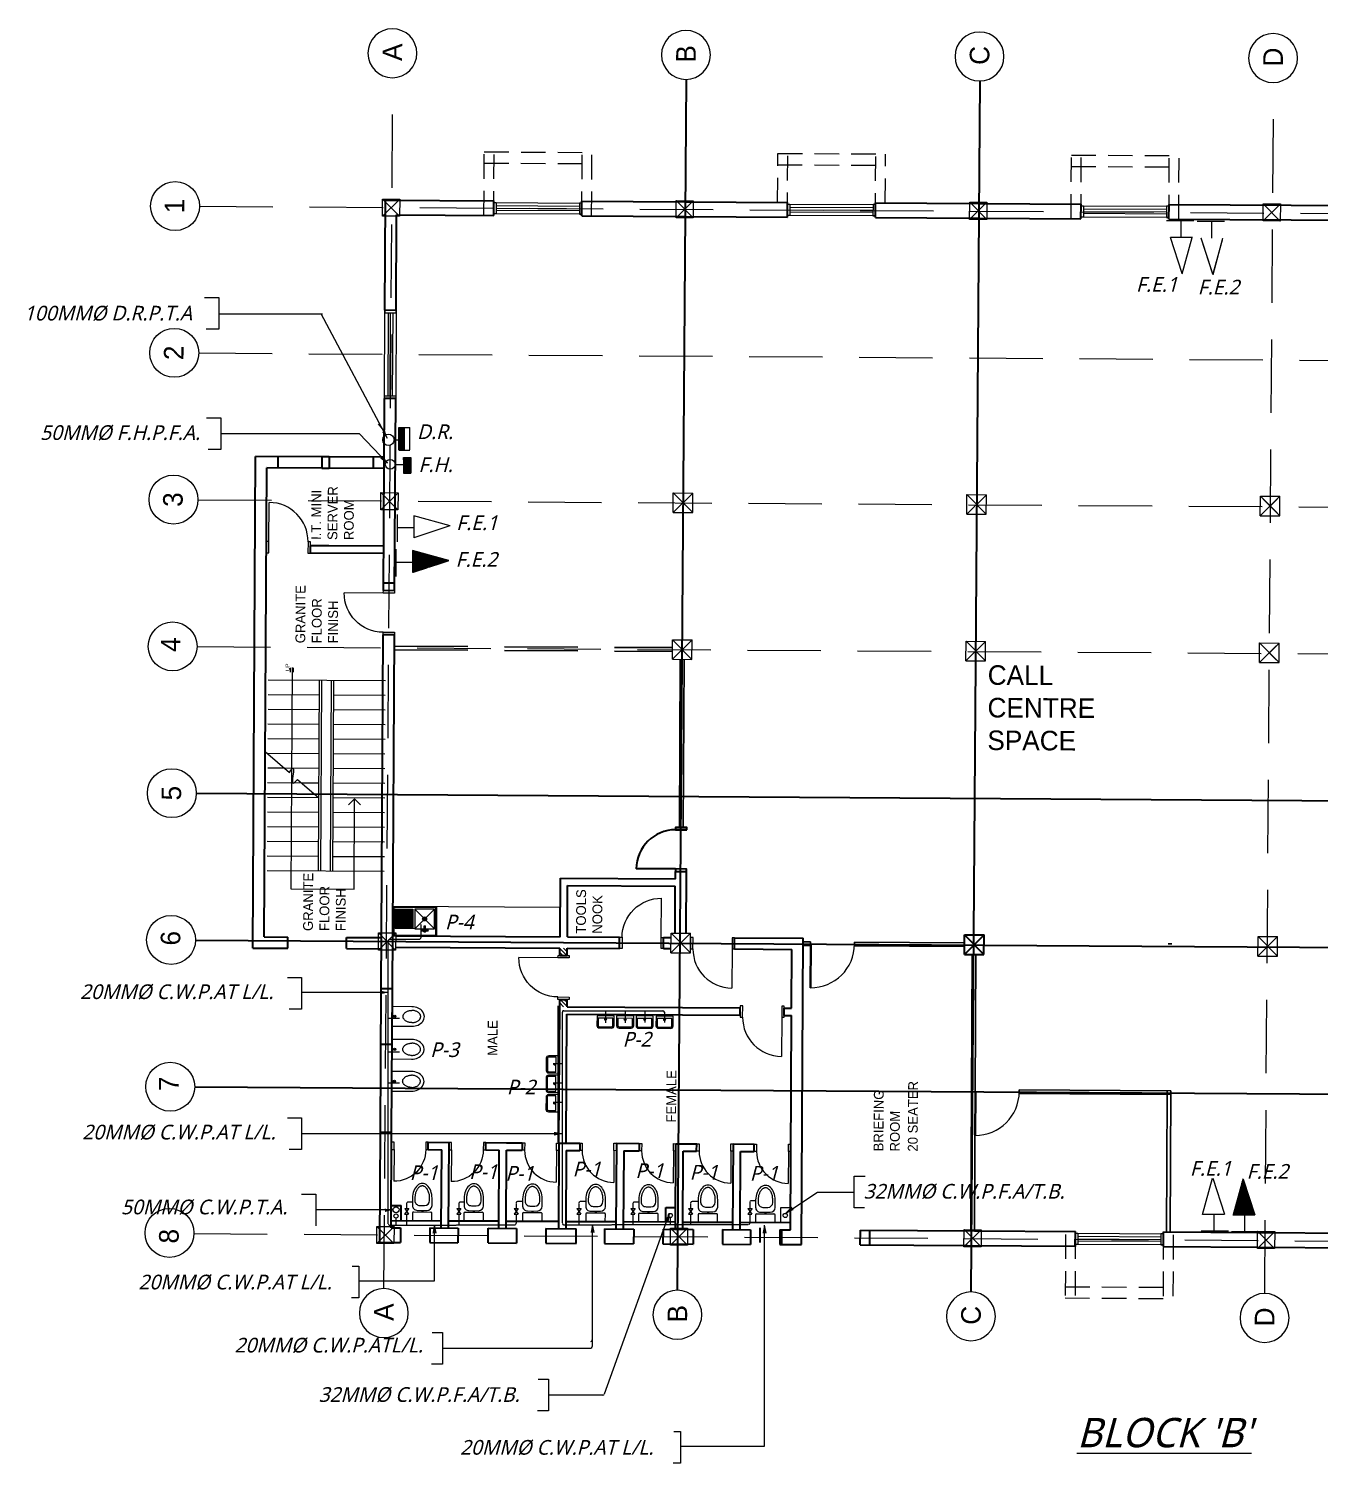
# Model space of a CAD drawing. Header units: millimetres. Extents: x -599088 to 175795, y -639251 to 31.
# Drawn here: x -295425 to -269048, y -185032 to -155710 of the extents above; entities that cross this region are included whole.
import ezdxf
from ezdxf.enums import TextEntityAlignment as Align

# ---------------------------------------------------------------- set-up
doc = ezdxf.new("R2010")
doc.units = ezdxf.units.MM
doc.header["$LTSCALE"] = 2
doc.header["$MEASUREMENT"] = 0
doc.linetypes.add('DASHED', pattern=[0.75, 0.5, -0.25])
doc.linetypes.add('DASHED2', pattern=[0.375, 0.25, -0.125])
doc.layers.get('0').update_dxf_attribs({"lineweight": 5})
for name, color, linetype, lineweight in [('Dim', 8, 'Continuous', 13), ('Fixtures', 7, 'Continuous', 5), ('GRID', 8, 'Continuous', 5), ('gridlines', 8, 'DASHED2', 5), ('Handrails', 8, 'Continuous', 5), ('Hatch', 8, 'Continuous', 5), ('LAYER1', 8, 'Continuous', 5), ('Layer2', 8, 'Continuous', 25), ('Layer4', 8, 'Continuous', 5), ('Layer5', 8, 'Continuous', 25), ("Supervisor's seat", 7, 'Continuous', 25), ('text', 8, 'Continuous', 5), ('TEXT3', 8, 'Continuous', 5), ('WALLS', 8, 'Continuous', 35), ('WIN-DOOR', 8, 'Continuous', 13), ('win_doors', 8, 'Continuous', 13), ('WINDOWS_DOORS', 8, 'Continuous', 5)]:
    doc.layers.add(name, color=color, linetype=linetype, lineweight=lineweight)
doc.layers.add('DOORS', color=8, linetype='Continuous')
doc.layers.get('Dim').off()
doc.styles.add('LUCY', font='')
doc.styles.add('STYLUS', font='stylu.ttf')
doc.styles.get('LUCY').set_extended_font_data('Lucida Sans', italic=True)
pattern_1 = [(45, (0, 0), (-0.08838834765, 0.08838834765), [])]

# ---------------------------------------------------------------- blocks, each defined once
blk = doc.blocks.new('Grid no')
at = {"layer": 'GRID'}
blk.add_circle((0, 500), 500, dxfattribs=at)
blk.add_attdef('GRNO', text='', height=400, dxfattribs=at).set_placement((0, 500), align=Align.MIDDLE_CENTER)
blk = doc.blocks.new('W1800')
at = {"layer": 'WIN-DOOR'}
for points in [[(0, 0), (230, 0), (230, -50), (0, -50)], [(0, -1800), (230, -1800), (230, -1750), (0, -1750)]]:
    blk.add_lwpolyline(points, close=True, dxfattribs=at)
at = {"layer": 'WINDOWS_DOORS'}
for p, q in [((0, -1800), (0, 0)), ((0, 0), (230, 0)), ((230, 0), (230, -1800)), ((69, -1750), (69, -50)), ((114, -50), (114, -1750)), ((161, -1750), (161, -50)), ((230, -1800), (0, -1800))]:
    blk.add_line(p, q, dxfattribs=at)
blk = doc.blocks.new('STEP ARROW')
at = {"layer": 'Hatch'}
for p, q in [((4524, 0), (0, 0)), ((0, 0), (0, -1290)), ((4431, 30), (4521, 30)), ((4431, -30), (4521, -30)), ((1850, -1290), (1725, -1165)), ((0, -1290), (1850, -1290)), ((1850, -1290), (1725, -1415))]:
    blk.add_line(p, q, dxfattribs=at)
at = {"layer": 'text', "insert": (4454, 51), "char_height": 80, "width": 68, "attachment_point": 7}
blk.add_mtext('{\\fStylus BT|b0|i0|c0|p34;UP}', dxfattribs=at)
blk = doc.blocks.new('STEP CUT')
at = {"layer": 'Handrails', "linetype": 'Continuous'}
for p, q in [((333, 571), (-86, 79)), ((-225, -85), (-599, -524))]:
    blk.add_line(p, q, dxfattribs=at)
for points, knots in [([(-224, 17), (-266, 20), (-337, 17), (-265, -49), (-225, -85)], [321.725709, 321.725709, 321.725709, 321.725709, 418.129398, 535.034836, 535.034836, 535.034836, 535.034836]), ([(-86, 79), (-42, 49), (80, -36), (-134, 10), (-224, 17)], [0, 0, 0, 0, 115.30598, 321.725709, 321.725709, 321.725709, 321.725709])]:
    blk.add_open_spline(points, degree=3, knots=knots, dxfattribs=at)
blk = doc.blocks.new('wc')
for p, q in [((0, 458), (0, 308)), ((50, 458), (50, 408)), ((150, 308), (250, 308)), ((350, 408), (350, 458)), ((400, 308), (400, 458)), ((0, 150), (0, 0)), ((0, 0), (400, 0)), ((25, 175), (375, 175)), ((100, 208), (300, 208)), ((190, 208), (190, 175)), ((210, 208), (210, 175)), ((400, 0), (400, 150))]:
    blk.add_line(p, q)
for centre, radius, start, end in [((100, 308), 100, 180, 270), ((150, 408), 100, 180, 270), ((250, 408), 100, 270, 0), ((300, 308), 100, 270, 0), ((300, 308), 100, 270, 0), ((25, 150), 25, 90, 180), ((375, 150), 25, 360, 90)]:
    blk.add_arc(centre, radius, start, end)
blk.add_ellipse((200, 458), major_axis=(0, 300), ratio=0.666667, start_param=4.712389, end_param=7.853982)
blk.add_open_spline([(350, 458), (350, 466), (350, 474), (348, 496), (347, 510), (342, 537), (339, 551), (332, 576), (327, 588), (318, 611), (312, 622), (301, 641), (294, 650), (283, 665), (277, 670), (266, 681), (261, 685), (250, 693), (244, 696), (233, 701), (228, 703), (217, 706), (212, 707), (201, 708), (196, 708), (185, 706), (180, 705), (169, 702), (163, 700), (152, 694), (147, 691), (136, 682), (130, 678), (119, 667), (114, 661), (104, 647), (99, 640), (89, 624), (85, 616), (77, 598), (73, 589), (66, 569), (63, 559), (58, 538), (56, 527), (53, 506), (52, 494), (50, 475), (50, 466), (50, 458)], degree=3, knots=[4.712389, 4.712389, 4.712389, 4.712389, 4.805294, 4.805294, 4.96378, 4.96378, 5.122267, 5.122267, 5.280753, 5.280753, 5.439239, 5.439239, 5.597725, 5.597725, 5.724795, 5.724795, 5.851866, 5.851866, 5.978936, 5.978936, 6.106006, 6.106006, 6.233076, 6.233076, 6.360146, 6.360146, 6.487216, 6.487216, 6.614287, 6.614287, 6.741357, 6.741357, 6.868427, 6.868427, 6.995497, 6.995497, 7.122567, 7.122567, 7.249638, 7.249638, 7.376708, 7.376708, 7.503778, 7.503778, 7.630848, 7.630848, 7.757918, 7.757918, 7.853982, 7.853982, 7.853982, 7.853982])
blk = doc.blocks.new('d750l-150')
at = {"layer": 'WINDOWS_DOORS'}
blk.add_line((50, 150), (50, 800), dxfattribs=at)
for points in [[(50, 0), (0, 0), (0, 150), (50, 150)], [(750, 0), (700, 0), (700, 150), (750, 150)]]:
    blk.add_lwpolyline(points, close=True, dxfattribs=at)
blk.add_arc((50, 150), 650, 0, 90, dxfattribs=at)
blk = doc.blocks.new('bidet')
for p, q in [((0, 400), (0, 0)), ((400, 0), (400, 400)), ((0, 0), (400, 0)), ((0, 0), (200, 0)), ((0, 0), (200, 0))]:
    blk.add_line(p, q)
for radius in [23.9, 18.9, 13.9]:
    blk.add_circle((200, 50), radius)
blk.add_ellipse((200, 400), major_axis=(0, 256), ratio=0.780874, start_param=4.712389, end_param=7.853982)
for points in [[(325, 400), (325, 406), (325, 413), (323, 429), (322, 439), (318, 459), (316, 469), (309, 487), (306, 496), (298, 512), (293, 520), (284, 534), (279, 540), (268, 551), (263, 556), (252, 564), (246, 568), (235, 574), (229, 576), (218, 579), (213, 580), (202, 581), (197, 581), (186, 580), (180, 579), (169, 576), (164, 573), (153, 567), (147, 564), (136, 555), (131, 550), (120, 538), (115, 532), (106, 518), (101, 510), (93, 494), (90, 485), (84, 466), (81, 457), (78, 437), (76, 427), (75, 411), (75, 406), (75, 400)], [(325, 400), (325, 394), (325, 387), (323, 371), (322, 361), (318, 341), (316, 331), (309, 313), (306, 304), (298, 288), (293, 280), (284, 266), (279, 260), (268, 249), (263, 244), (252, 236), (246, 232), (235, 226), (229, 224), (218, 221), (213, 220), (202, 219), (197, 219), (186, 220), (180, 221), (169, 224), (164, 227), (153, 233), (147, 236), (136, 245), (131, 250), (120, 262), (115, 268), (106, 282), (101, 290), (93, 306), (90, 315), (84, 334), (81, 343), (78, 363), (76, 373), (75, 389), (75, 394), (75, 400)]]:
    blk.add_open_spline(points, degree=3, knots=[4.712389, 4.712389, 4.712389, 4.712389, 4.809848, 4.809848, 4.965569, 4.965569, 5.121291, 5.121291, 5.277012, 5.277012, 5.432733, 5.432733, 5.588455, 5.588455, 5.744176, 5.744176, 5.899897, 5.899897, 6.055619, 6.055619, 6.21134, 6.21134, 6.367061, 6.367061, 6.522783, 6.522783, 6.678504, 6.678504, 6.834226, 6.834226, 6.989947, 6.989947, 7.145668, 7.145668, 7.30139, 7.30139, 7.457111, 7.457111, 7.612832, 7.612832, 7.768554, 7.768554, 7.853982, 7.853982, 7.853982, 7.853982])
blk = doc.blocks.new('d900l')
at = {"linetype": 'ByBlock'}
blk.add_line((50, 230), (50, 1030), dxfattribs=at)
for points in [[(0, 0), (50, 0), (50, 230), (0, 230)], [(850, 0), (900, 0), (900, 230), (850, 230)]]:
    blk.add_lwpolyline(points, close=True, dxfattribs=at)
blk.add_arc((50, 230), 800, 0, 90, dxfattribs=at)
blk = doc.blocks.new('900 DOOR 2')
at = {"layer": 'Layer5'}
for p, q in [((900, 20), (0, 20)), ((900, 0), (0, 0))]:
    blk.add_line(p, q, dxfattribs=at)
blk.add_arc((0, 0), 900, 0, 90, dxfattribs=at)
blk = doc.blocks.new('sink900')
for p, q in [((0, 600), (0, 0)), ((900, 600), (0, 600)), ((0, 600), (50, 600)), ((0, 600), (100, 600)), ((900, 0), (900, 600)), ((20, 580), (20, 20)), ((880, 580), (20, 580)), ((450, 450), (50, 50)), ((50, 450), (450, 50)), ((50, 450), (50, 50)), ((450, 450), (50, 450)), ((168, 489), (325, 489)), ((230, 518), (230, 390)), ((230, 518), (260, 518)), ((260, 390), (230, 390)), ((260, 518), (260, 390)), ((450, 50), (450, 450)), ((450, 50), (450, 450)), ((450, 450), (850, 450)), ((490, 50), (490, 450)), ((490, 425), (850, 425)), ((490, 400), (850, 400)), ((490, 375), (850, 375)), ((490, 350), (850, 350)), ((490, 325), (850, 325)), ((490, 300), (850, 300)), ((850, 450), (850, 50)), ((880, 20), (880, 580)), ((0, 0), (900, 0)), ((20, 20), (880, 20)), ((50, 50), (450, 50)), ((490, 275), (850, 275)), ((850, 250), (490, 250)), ((850, 225), (490, 225)), ((850, 225), (490, 225)), ((850, 200), (490, 200)), ((850, 175), (490, 175)), ((850, 150), (490, 150)), ((850, 125), (490, 125)), ((850, 100), (490, 100)), ((850, 75), (490, 75)), ((850, 50), (490, 50))]:
    blk.add_line(p, q)
for centre, radius in [((197, 485), 20), ((288, 485), 20), ((250, 250), 40), ((250, 250), 30)]:
    blk.add_circle(centre, radius)
blk = doc.blocks.new('BASIN350')
for p, q in [((0, 200), (0, 0)), ((0, 0), (350, 0)), ((25, 200), (25, 50)), ((25, 50), (325, 50)), ((300, 250), (50, 250)), ((300, 225), (50, 225)), ((325, 50), (325, 200)), ((350, 0), (350, 200))]:
    blk.add_line(p, q)
for radius in [17.4, 12.4]:
    blk.add_circle((175, 75), radius)
for centre, radius, start, end in [((50, 200), 50, 90, 180), ((50, 200), 25, 90, 180), ((300, 200), 50, 0, 90), ((300, 200), 25, 360, 90)]:
    blk.add_arc(centre, radius, start, end)

msp = doc.modelspace()

# ---------------------------------------------------------------- hatches: boundary and pattern name
at = {"layer": 'Hatch'}
h = msp.add_hatch(dxfattribs=at)
h.set_pattern_fill('ANSI31', color=256, scale=450, angle=89.6864, style=0)
h.set_pattern_definition([(134.686384, (-408470.905, -337200.386), (-39.991872, -39.55645), [])])
h.paths.add_polyline_path([(-284567, -174651), (-284417, -174652), (-284417, -174502), (-284567, -174501)])
h.paths.add_polyline_path([(-284572, -175551), (-284573, -175701), (-284423, -175702), (-284422, -175552)])
at = {"layer": 'TEXT3'}
h = msp.add_hatch(dxfattribs=at)
h.set_pattern_fill('ANSI31', color=4, style=0)
h.set_pattern_definition([(45, (5927.59596, -54.02885), (-0.08838834765, 0.08838834765), [])])
edge = h.paths.add_edge_path()
edge.add_line((-271221, -160724), (-271460, -159990))
edge.add_line((-271012, -159990), (-271461, -159990))
edge.add_line((-271220, -160731), (-271016, -159990))
at = {"layer": 'TEXT3', "lineweight": 25}
h = msp.add_hatch(dxfattribs=at)
h.set_pattern_fill('ANSI31', color=4, style=0)
h.set_pattern_definition(pattern_1)
edge = h.paths.add_edge_path()
edge.add_line((-287860, -164320), (-287860, -163859))
edge.add_line((-287860, -163859), (-287633, -163859))
edge.add_line((-287751, -163859), (-287751, -164322))
edge.add_line((-287861, -164322), (-287635, -164322))
at = {"layer": 'TEXT3'}
h = msp.add_hatch(dxfattribs=at)
h.set_pattern_fill('ANSI31', color=4, style=0)
h.set_pattern_definition(pattern_1)
edge = h.paths.add_edge_path()
edge.add_line((-287766, -164474), (-287766, -164792))
edge.add_line((-287766, -164792), (-287618, -164792))
edge.add_line((-287618, -164474), (-287618, -164792))
edge.add_line((-287766, -164476), (-287618, -164476))
h = msp.add_hatch(dxfattribs=at)
h.set_pattern_fill('ANSI31', color=4, style=0)
h.set_pattern_definition(pattern_1)
edge = h.paths.add_edge_path()
edge.add_line((-286845, -166581), (-287578, -166820))
edge.add_line((-286838, -166580), (-287578, -166375))
edge.add_line((-287578, -166372), (-287578, -166821))
h = msp.add_hatch(dxfattribs=at)
h.set_pattern_fill('ANSI31', color=4, style=0)
h.set_pattern_definition([(45, (150.90639, -3.07741), (-0.08838834765, 0.08838834765), [])])
edge = h.paths.add_edge_path()
edge.add_line((-270605, -179215), (-270809, -179956))
edge.add_line((-270812, -179956), (-270364, -179956))
edge.add_line((-270604, -179222), (-270365, -179956))

# ---------------------------------------------------------------- linework, layer by layer
at = {"layer": 'DOORS', "color": 1}
for p, q in [((-291542, -161536), (-289417, -161536)), ((-288093, -164088), (-289450, -161536)), ((-288165, -163919), (-288274, -163786)), ((-291500, -163987), (-288664, -163987)), ((-288089, -164587), (-288230, -164490)), ((-288077, -175404), (-288245, -175437)), ((-284518, -178290), (-284686, -178324)), ((-282335, -179928), (-282360, -180097)), ((-279948, -179919), (-279827, -179798)), ((-287141, -180162), (-287107, -180330)), ((-287141, -180162), (-287107, -180330)), ((-283909, -180149), (-283875, -180317)), ((-280394, -180162), (-280361, -180330)), ((-280394, -180162), (-280361, -180330))]:
    msp.add_line(p, q, dxfattribs=at)
for points in [[(-288093, -164088), (-288201, -163956), (-288143, -163923)], [(-288089, -164587), (-288230, -164490), (-288182, -164442)], [(-288077, -175404), (-288245, -175437), (-288247, -175370)], [(-284518, -178290), (-284686, -178324), (-284687, -178257)], [(-287976, -179848), (-288140, -179895), (-288147, -179828)], [(-282335, -179928), (-282360, -180097), (-282424, -180076)], [(-279948, -179919), (-279827, -179798), (-279788, -179853)], [(-287141, -180162), (-287107, -180330), (-287174, -180332)], [(-287141, -180162), (-287107, -180330), (-287174, -180332)], [(-283909, -180149), (-283875, -180317), (-283942, -180319)], [(-280394, -180162), (-280361, -180330), (-280428, -180332)], [(-280394, -180162), (-280361, -180330), (-280428, -180332)]]:
    msp.add_solid(points, dxfattribs=at)
at = {"layer": 'Fixtures'}
msp.add_line((-284562, -173671), (-287982, -173652), dxfattribs=at)
at = {"layer": 'gridlines', "ltscale": 3000}
for p, q in [((-288164, -181463), (-287981, -156713)), ((-270164, -181561), (-269981, -156811)), ((-291933, -159338), (-255273, -159573)), ((-291950, -162338), (-255289, -162573)), ((-291966, -165338), (-255306, -165573)), ((-291983, -168338), (-255322, -168573)), ((-292048, -180337), (-255388, -180573))]:
    msp.add_line(p, q, dxfattribs=at)
at = {"layer": 'gridlines', "lineweight": 30, "ltscale": 3000}
for p, q in [((-287953, -168330), (-282268, -168361)), ((-287953, -168405), (-282268, -168436))]:
    msp.add_line(p, q, dxfattribs=at)
at = {"layer": 'gridlines', "color": 206, "linetype": 'Continuous', "lineweight": 30, "ltscale": 3000}
for p, q in [((-279596, -174373), (-279446, -174374)), ((-279596, -174376), (-279446, -174376)), ((-279596, -174451), (-279446, -174451)), ((-279446, -174451), (-279446, -174376)), ((-278546, -174456), (-278546, -174381)), ((-272138, -174416), (-272063, -174417)), ((-272155, -177491), (-272155, -177416))]:
    msp.add_line(p, q, dxfattribs=at)
at = {"layer": 'Handrails'}
for p, q in [((-289502, -172931), (-289481, -169031)), ((-289452, -172931), (-289431, -169032)), ((-289257, -172933), (-289236, -169033)), ((-289207, -172933), (-289186, -169033))]:
    msp.add_line(p, q, dxfattribs=at)
at = {"layer": 'LAYER1'}
for p, q in [((-287843, -159193), (-288195, -159541)), ((-288193, -159191), (-287845, -159543)), ((-281843, -159226), (-282195, -159574)), ((-282193, -159224), (-281845, -159576)), ((-275843, -159258), (-276195, -159607)), ((-276193, -159257), (-275845, -159608)), ((-269843, -159291), (-270195, -159639)), ((-270193, -159289), (-269845, -159641)), ((-287876, -165193), (-288228, -165541)), ((-288226, -165191), (-287878, -165543)), ((-282253, -165598), (-281851, -165201)), ((-282251, -165199), (-281853, -165601)), ((-276253, -165631), (-275851, -165234)), ((-276251, -165231), (-275853, -165634)), ((-270253, -165664), (-269851, -165266)), ((-270251, -165264), (-269853, -165666)), ((-269910, -165325), (-270194, -165606)), ((-270193, -165323), (-269911, -165607)), ((-282269, -168598), (-281867, -168201)), ((-282267, -168198), (-281869, -168601)), ((-276269, -168631), (-275867, -168233)), ((-276267, -168231), (-275869, -168633)), ((-270269, -168664), (-269867, -168266)), ((-270267, -168264), (-269869, -168666)), ((-269926, -168325), (-270211, -168606)), ((-270209, -168323), (-269928, -168607)), ((-288136, -169039), (-290531, -169026)), ((-289482, -169331), (-290532, -169325)), ((-288137, -169339), (-289187, -169333)), ((-289484, -169631), (-290534, -169625)), ((-288139, -169639), (-289189, -169633)), ((-289486, -169931), (-290536, -169925)), ((-288141, -169939), (-289191, -169933)), ((-289487, -170231), (-290537, -170225)), ((-288142, -170239), (-289192, -170233)), ((-289489, -170531), (-290539, -170525)), ((-288144, -170539), (-289194, -170533)), ((-290196, -170827), (-290541, -170825)), ((-289491, -170831), (-290196, -170827)), ((-288146, -170839), (-289196, -170833)), ((-289845, -171129), (-290542, -171125)), ((-289492, -171131), (-289845, -171129)), ((-288147, -171139), (-289197, -171133)), ((-289494, -171431), (-290544, -171425)), ((-288149, -171439), (-289199, -171433)), ((-289495, -171731), (-290545, -171725)), ((-288150, -171739), (-289200, -171733)), ((-289497, -172031), (-290547, -172025)), ((-288152, -172039), (-289202, -172033)), ((-289499, -172331), (-290549, -172325)), ((-288154, -172339), (-289204, -172333)), ((-289500, -172631), (-290550, -172625)), ((-288155, -172639), (-289205, -172633)), ((-288157, -172939), (-290552, -172925)), ((-287925, -174193), (-288277, -174541)), ((-288275, -174191), (-287927, -174543)), ((-282299, -174596), (-281897, -174198)), ((-282297, -174196), (-281899, -174598)), ((-270302, -174664), (-269900, -174266)), ((-270300, -174264), (-269902, -174666)), ((-287958, -180192), (-288310, -180541)), ((-288308, -180191), (-287960, -180542)), ((-281958, -180225), (-282310, -180573)), ((-282308, -180223), (-281960, -180575)), ((-275958, -180258), (-276310, -180606)), ((-276308, -180256), (-275960, -180608)), ((-269958, -180291), (-270310, -180639)), ((-270308, -180289), (-269960, -180641))]:
    msp.add_line(p, q, dxfattribs=at)
at = {"layer": 'Layer2'}
for p, q in [((-282253, -165598), (-282251, -165199)), ((-282251, -165199), (-281851, -165201)), ((-281853, -165601), (-281851, -165201)), ((-276253, -165631), (-276251, -165231)), ((-276251, -165231), (-275851, -165234)), ((-275853, -165634), (-275851, -165234)), ((-270253, -165664), (-270251, -165264)), ((-270251, -165264), (-269851, -165266)), ((-269853, -165666), (-269851, -165266)), ((-282253, -165598), (-281853, -165601)), ((-276253, -165631), (-275853, -165634)), ((-270253, -165664), (-269853, -165666)), ((-282269, -168598), (-282267, -168198)), ((-282267, -168198), (-281867, -168201)), ((-281869, -168601), (-281867, -168201)), ((-276269, -168631), (-276267, -168231)), ((-276267, -168231), (-275867, -168233)), ((-275869, -168633), (-275867, -168233)), ((-270269, -168664), (-270267, -168264)), ((-270267, -168264), (-269867, -168266)), ((-269869, -168666), (-269867, -168266)), ((-282269, -168598), (-281869, -168601)), ((-276269, -168631), (-275869, -168633)), ((-270269, -168664), (-269869, -168666)), ((-282299, -174596), (-282297, -174196)), ((-282297, -174196), (-281897, -174198)), ((-281899, -174598), (-281897, -174198)), ((-270302, -174664), (-270300, -174264)), ((-270300, -174264), (-269900, -174266)), ((-269902, -174666), (-269900, -174266)), ((-282299, -174596), (-281899, -174598)), ((-270302, -174664), (-269902, -174666))]:
    msp.add_line(p, q, dxfattribs=at)
for points in [[(-287843, -159193), (-287845, -159543), (-288195, -159541), (-288193, -159191)], [(-281843, -159226), (-281845, -159576), (-282195, -159574), (-282193, -159224)], [(-275843, -159258), (-275845, -159608), (-276195, -159607), (-276193, -159257)], [(-269843, -159291), (-269845, -159641), (-270195, -159639), (-270193, -159289)], [(-287876, -165193), (-287878, -165543), (-288228, -165541), (-288226, -165191)], [(-287925, -174193), (-287927, -174543), (-288277, -174541), (-288275, -174191)], [(-287958, -180192), (-287960, -180542), (-288310, -180541), (-288308, -180191)], [(-281958, -180225), (-281960, -180575), (-282310, -180573), (-282308, -180223)], [(-275958, -180258), (-275960, -180608), (-276310, -180606), (-276308, -180256)], [(-269958, -180291), (-269960, -180641), (-270310, -180639), (-270308, -180289)]]:
    msp.add_lwpolyline(points, close=True, dxfattribs=at)
at = {"layer": 'Layer4', "linetype": 'DASHED2', "ltscale": 1000}
for p, q in [((-286120, -159527), (-286113, -158227)), ((-286113, -158227), (-283913, -158239)), ((-285920, -159528), (-285913, -158228)), ((-284120, -159538), (-284113, -158238)), ((-283920, -159539), (-283913, -158239)), ((-280118, -159260), (-280113, -158260)), ((-280113, -158260), (-277913, -158272)), ((-279920, -159561), (-279913, -158261)), ((-278120, -159571), (-278113, -158271)), ((-277918, -159272), (-277913, -158272)), ((-274120, -159593), (-274113, -158293)), ((-274113, -158293), (-271913, -158305)), ((-273920, -159594), (-273913, -158294)), ((-272120, -159604), (-272113, -158304)), ((-271920, -159605), (-271913, -158305)), ((-286114, -158457), (-283914, -158469)), ((-280114, -158490), (-277914, -158502)), ((-274114, -158523), (-271914, -158535)), ((-274233, -180353), (-274241, -181653)), ((-274033, -180354), (-274041, -181654)), ((-272233, -180364), (-272241, -181664)), ((-272033, -180365), (-272041, -181665)), ((-274239, -181423), (-272039, -181435)), ((-274241, -181653), (-272041, -181665))]:
    msp.add_line(p, q, dxfattribs=at)
at = {"layer": 'TEXT3', "color": 4}
for p, q in [((-271614, -159638), (-272174, -159638)), ((-271881, -159638), (-271881, -159979)), ((-270985, -159649), (-271545, -159649)), ((-271252, -159649), (-271252, -159990)), ((-271641, -159979), (-272090, -159979)), ((-271850, -160713), (-272089, -159979)), ((-271849, -160720), (-271645, -159979)), ((-271221, -160724), (-271460, -159990)), ((-271220, -160731), (-271016, -159990)), ((-287766, -164474), (-287766, -164792)), ((-287766, -164476), (-287618, -164476)), ((-287618, -164474), (-287618, -164792)), ((-287937, -164618), (-287766, -164618)), ((-287766, -164792), (-287618, -164792)), ((-287896, -165638), (-287896, -166198)), ((-287555, -165665), (-287555, -166114)), ((-286814, -165873), (-287555, -165669)), ((-287896, -165905), (-287555, -165905)), ((-286821, -165874), (-287555, -166113)), ((-287920, -166345), (-287920, -166905)), ((-287578, -166372), (-287578, -166821)), ((-286838, -166580), (-287578, -166375)), ((-287920, -166612), (-287578, -166612)), ((-286845, -166581), (-287578, -166820)), ((-283639, -175781), (-283639, -176028)), ((-283235, -175781), (-283235, -176028)), ((-282832, -175776), (-282832, -176024)), ((-282433, -175811), (-282433, -176024)), ((-271240, -179212), (-271444, -179953)), ((-271227, -179207), (-270988, -179941)), ((-270604, -179222), (-270365, -179956)), ((-271435, -179941), (-270987, -179941)), ((-271195, -180282), (-271195, -179941)), ((-270812, -179956), (-270364, -179956)), ((-270572, -180297), (-270572, -179956)), ((-271463, -180282), (-270903, -180282)), ((-270840, -180297), (-270280, -180297))]:
    msp.add_line(p, q, dxfattribs=at)
at = {"layer": 'TEXT3', "color": 1}
for p, q in [((-291830, -161204), (-291542, -161204)), ((-291542, -161204), (-291542, -161851)), ((-291542, -161851), (-291796, -161851)), ((-291788, -163663), (-291500, -163663)), ((-291500, -163663), (-291500, -164311)), ((-288668, -163987), (-288089, -164587)), ((-291500, -164311), (-291754, -164311)), ((-290137, -175100), (-289849, -175100)), ((-289849, -175100), (-289849, -175747)), ((-289849, -175404), (-288077, -175404)), ((-289849, -175747), (-290103, -175747)), ((-290137, -177969), (-289849, -177969)), ((-289849, -177969), (-289849, -178617)), ((-289849, -178290), (-284518, -178290)), ((-289849, -178617), (-290103, -178617)), ((-278551, -179813), (-278551, -179165)), ((-278551, -179165), (-278330, -179165)), ((-279948, -179919), (-279302, -179489)), ((-279302, -179489), (-278551, -179489)), ((-282335, -179928), (-283662, -183617)), ((-278342, -179813), (-278551, -179813)), ((-287141, -180162), (-287141, -181310)), ((-287141, -180162), (-287141, -181310)), ((-283909, -180149), (-283909, -182646)), ((-280394, -180162), (-280394, -181310)), ((-280394, -180162), (-280394, -184689)), ((-288814, -181006), (-288679, -181006)), ((-288679, -181006), (-288679, -181653)), ((-287141, -181310), (-288679, -181310)), ((-288679, -181653), (-288826, -181653)), ((-287178, -182356), (-286969, -182356)), ((-286969, -182356), (-286969, -183003)), ((-286969, -182676), (-283939, -182676)), ((-286969, -183003), (-287190, -183003)), ((-285011, -183313), (-284801, -183313)), ((-284801, -183313), (-284801, -183961)), ((-283690, -183637), (-284801, -183637)), ((-284801, -183961), (-285023, -183961)), ((-282241, -184385), (-282106, -184385)), ((-282106, -184385), (-282106, -185032)), ((-280394, -184689), (-282106, -184689)), ((-282106, -185032), (-282252, -185032))]:
    msp.add_line(p, q, dxfattribs=at)
at = {"layer": 'TEXT3', "color": 4, "lineweight": 25}
for p, q in [((-287751, -163859), (-287751, -164322)), ((-287959, -164112), (-287860, -164112))]:
    msp.add_line(p, q, dxfattribs=at)
at = {"layer": 'TEXT3', "color": 4, "linetype": 'DASHED'}
for p, q in [((-287409, -174010), (-287409, -174292)), ((-288077, -180135), (-288077, -174352)), ((-288047, -174322), (-287439, -174322)), ((-288080, -175932), (-287847, -175932)), ((-284518, -180126), (-284518, -175811)), ((-284488, -175781), (-282463, -175781)), ((-288080, -176623), (-287847, -176623)), ((-284709, -176863), (-284509, -176863)), ((-288080, -177258), (-287847, -177258)), ((-284709, -177253), (-284509, -177253)), ((-284709, -177653), (-284509, -177653)), ((-287702, -179724), (-287702, -179827)), ((-287582, -179694), (-287672, -179694)), ((-286636, -179724), (-286636, -179827)), ((-286526, -179694), (-286606, -179694)), ((-285464, -179714), (-285464, -179827)), ((-285334, -179684), (-285434, -179684)), ((-284182, -179714), (-284182, -179827)), ((-284042, -179684), (-284152, -179684)), ((-283076, -179724), (-283076, -179827)), ((-282960, -179694), (-283046, -179694)), ((-281900, -179714), (-281900, -179827)), ((-281746, -179684), (-281870, -179684)), ((-280686, -179694), (-280686, -179827)), ((-280570, -179664), (-280656, -179664)), ((-287919, -180021), (-287919, -180166)), ((-287702, -179937), (-287702, -180164)), ((-286636, -179880), (-286636, -179885)), ((-286636, -179880), (-286636, -179885)), ((-286636, -179937), (-286636, -180164)), ((-285464, -179824), (-285464, -179827)), ((-285464, -179824), (-285464, -179827)), ((-285464, -179880), (-285464, -179885)), ((-285464, -179880), (-285464, -179885)), ((-285464, -179937), (-285464, -180128)), ((-284182, -179937), (-284182, -180155)), ((-283076, -179880), (-283076, -179885)), ((-283076, -179880), (-283076, -179885)), ((-283076, -179937), (-283076, -180152)), ((-282316, -180011), (-282316, -180158)), ((-281900, -179824), (-281900, -179827)), ((-281900, -179824), (-281900, -179827)), ((-281900, -179880), (-281900, -179885)), ((-281900, -179880), (-281900, -179885)), ((-281900, -179880), (-281900, -179885)), ((-281900, -179880), (-281900, -179885)), ((-281900, -179937), (-281900, -180152)), ((-280687, -179880), (-280687, -179885)), ((-280687, -179880), (-280687, -179885)), ((-280686, -179802), (-280686, -179827)), ((-280686, -179802), (-280686, -179827)), ((-280686, -179881), (-280686, -179884)), ((-280686, -179881), (-280686, -179884)), ((-280686, -179937), (-280686, -180120)), ((-288047, -180165), (-285494, -180158)), ((-284488, -180156), (-280714, -180150))]:
    msp.add_line(p, q, dxfattribs=at)
at = {"layer": 'TEXT3', "color": 1, "lineweight": 25}
for p, q in [((-289848, -179529), (-289560, -179529)), ((-289560, -179529), (-289560, -180177)), ((-287980, -179850), (-289560, -179850))]:
    msp.add_line(p, q, dxfattribs=at)
at = {"layer": 'TEXT3', "color": 4, "linetype": 'Continuous'}
for p, q in [((-287655, -179827), (-287742, -179937)), ((-287655, -179827), (-287742, -179937)), ((-287742, -179937), (-287660, -179937)), ((-287742, -179937), (-287660, -179937)), ((-287741, -179827), (-287655, -179827)), ((-287741, -179827), (-287660, -179937)), ((-287741, -179827), (-287655, -179827)), ((-287741, -179827), (-287660, -179937)), ((-286590, -179827), (-286677, -179937)), ((-286590, -179827), (-286677, -179937)), ((-286677, -179937), (-286594, -179937)), ((-286677, -179937), (-286594, -179937)), ((-286676, -179827), (-286590, -179827)), ((-286676, -179827), (-286594, -179937)), ((-286676, -179827), (-286590, -179827)), ((-286676, -179827), (-286594, -179937)), ((-285418, -179827), (-285504, -179937)), ((-285418, -179827), (-285504, -179937)), ((-285504, -179937), (-285422, -179937)), ((-285504, -179937), (-285422, -179937)), ((-285503, -179827), (-285418, -179827)), ((-285503, -179827), (-285422, -179937)), ((-285503, -179827), (-285418, -179827)), ((-285503, -179827), (-285422, -179937)), ((-284135, -179827), (-284222, -179937)), ((-284135, -179827), (-284222, -179937)), ((-284222, -179937), (-284140, -179937)), ((-284222, -179937), (-284140, -179937)), ((-284221, -179827), (-284135, -179827)), ((-284221, -179827), (-284140, -179937)), ((-284221, -179827), (-284135, -179827)), ((-284221, -179827), (-284140, -179937)), ((-283030, -179827), (-283117, -179937)), ((-283030, -179827), (-283117, -179937)), ((-283117, -179937), (-283034, -179937)), ((-283117, -179937), (-283034, -179937)), ((-283116, -179827), (-283030, -179827)), ((-283116, -179827), (-283034, -179937)), ((-283116, -179827), (-283030, -179827)), ((-283116, -179827), (-283034, -179937)), ((-281854, -179827), (-281941, -179937)), ((-281854, -179827), (-281941, -179937)), ((-281941, -179937), (-281858, -179937)), ((-281941, -179937), (-281858, -179937)), ((-281940, -179827), (-281854, -179827)), ((-281940, -179827), (-281858, -179937)), ((-281940, -179827), (-281854, -179827)), ((-281940, -179827), (-281858, -179937)), ((-280641, -179827), (-280728, -179937)), ((-280641, -179827), (-280728, -179937)), ((-280728, -179937), (-280645, -179937)), ((-280728, -179937), (-280645, -179937)), ((-280726, -179827), (-280641, -179827)), ((-280726, -179827), (-280645, -179937)), ((-280726, -179827), (-280641, -179827)), ((-280726, -179827), (-280645, -179937))]:
    msp.add_line(p, q, dxfattribs=at)
at = {"layer": 'TEXT3', "color": 4}
for centre, radius in [((-288037, -164614), 100), ((-287917, -179850), 60.8)]:
    msp.add_circle(centre, radius, dxfattribs=at)
at = {"layer": 'TEXT3', "color": 4, "linetype": 'Continuous', "lineweight": 25}
msp.add_circle((-287918, -179978), 43.3, dxfattribs=at)
at = {"layer": 'TEXT3', "color": 4, "linetype": 'DASHED'}
for centre, start, end in [((-288047, -174352), 90, 180), ((-287439, -174292), 270, 0), ((-284488, -175811), 90, 180), ((-287672, -179724), 90, 180), ((-286606, -179724), 90, 180), ((-285434, -179714), 90, 180), ((-284152, -179714), 90, 180), ((-283046, -179724), 90, 180), ((-281870, -179714), 90, 180), ((-280656, -179694), 90, 180), ((-288047, -180135), 180, 270.1389), ((-285494, -180128), 270.1389, 360), ((-284488, -180126), 180, 270.1389), ((-280716, -180120), 270.1364, 360)]:
    msp.add_arc(centre, 30, start, end, dxfattribs=at)
at = {"layer": 'TEXT3', "color": 4}
msp.add_arc((-282463, -175811), 30, 0, 90, dxfattribs=at)
at = {"layer": 'TEXT3', "color": 1}
for centre, end in [((-283939, -182511), 360), ((-283939, -182646), 360), ((-283690, -183607), 340.219)]:
    msp.add_arc(centre, 30, 270, end, dxfattribs=at)
at = {"layer": 'WALLS'}
for p, q in [((-282164, -181496), (-281981, -156745)), ((-276164, -181528), (-275981, -156778)), ((-288145, -161466), (-288133, -159216)), ((-288133, -159216), (-285918, -159228)), ((-285920, -159528), (-285918, -159228)), ((-284120, -159538), (-284118, -159238)), ((-284118, -159238), (-279918, -159261)), ((-279920, -159561), (-279918, -159261)), ((-278120, -159571), (-278118, -159271)), ((-278118, -159271), (-273918, -159294)), ((-273920, -159594), (-273918, -159294)), ((-272120, -159604), (-272118, -159304)), ((-272118, -159304), (-267918, -159327)), ((-287915, -161467), (-287905, -159517)), ((-287905, -159517), (-285920, -159528)), ((-284120, -159538), (-279920, -159561)), ((-278120, -159571), (-273920, -159594)), ((-272120, -159604), (-267920, -159627)), ((-287915, -161467), (-288145, -161466)), ((-288177, -167196), (-288155, -163266)), ((-287925, -163267), (-288155, -163266)), ((-287947, -167197), (-287925, -163267)), ((-290842, -174502), (-290787, -164452)), ((-289434, -164459), (-290787, -164452)), ((-290334, -164454), (-290335, -164684)), ((-289434, -164459), (-289435, -164689)), ((-289284, -164460), (-289434, -164459)), ((-289284, -164460), (-289285, -164690)), ((-288162, -164466), (-289284, -164460)), ((-288384, -164465), (-288385, -164695)), ((-290610, -174273), (-290558, -164683)), ((-289435, -164689), (-290558, -164683)), ((-289435, -164689), (-289285, -164690)), ((-288163, -164696), (-289285, -164690)), ((-289667, -166428), (-289667, -166278)), ((-289294, -166280), (-289667, -166278)), ((-288172, -166436), (-289667, -166428)), ((-288172, -166286), (-289294, -166280)), ((-288176, -167036), (-287946, -167037)), ((-287947, -167197), (-288177, -167196)), ((-288215, -174191), (-288182, -168096)), ((-287952, -168097), (-288182, -168096)), ((-287985, -174192), (-287952, -168097)), ((-291999, -171338), (-255339, -171573)), ((-282203, -172034), (-281973, -172035)), ((-282209, -173084), (-282208, -172934)), ((-282208, -172934), (-281978, -172935)), ((-281985, -174197), (-281978, -172935)), ((-284565, -174271), (-284559, -173071)), ((-284559, -173071), (-282209, -173084)), ((-284415, -174272), (-284410, -173222)), ((-284410, -173222), (-282210, -173234)), ((-282215, -174196), (-282210, -173234)), ((-292016, -174338), (-255355, -174573)), ((-290610, -174273), (-290128, -174276)), ((-290129, -174506), (-290128, -174276)), ((-288929, -174512), (-288928, -174282)), ((-288928, -174282), (-288215, -174286)), ((-288221, -175328), (-288215, -174191)), ((-287991, -175330), (-287985, -174192)), ((-287925, -174253), (-284565, -174271)), ((-284415, -174272), (-283348, -174278)), ((-283349, -174508), (-283348, -174278)), ((-282449, -174513), (-282448, -174283)), ((-282448, -174283), (-282298, -174283)), ((-280999, -174520), (-280998, -174290)), ((-280998, -174290), (-279595, -174298)), ((-279630, -180563), (-279595, -174298)), ((-276302, -174631), (-276300, -174231)), ((-276302, -174631), (-275900, -174233)), ((-276300, -174231), (-275900, -174233)), ((-276300, -174231), (-275902, -174633)), ((-275902, -174633), (-275900, -174233)), ((-290842, -174502), (-290129, -174506)), ((-288929, -174512), (-288217, -174516)), ((-287927, -174483), (-284567, -174501)), ((-284567, -174651), (-284567, -174501)), ((-284567, -174651), (-284417, -174652)), ((-284417, -174652), (-284417, -174502)), ((-284417, -174502), (-283349, -174508)), ((-282449, -174513), (-282299, -174513)), ((-280999, -174520), (-279827, -174527)), ((-279833, -175727), (-279827, -174527)), ((-276302, -174631), (-275902, -174633)), ((-288237, -178266), (-288221, -175328)), ((-288221, -175328), (-287991, -175330)), ((-288221, -175328), (-287991, -175330)), ((-288007, -178267), (-287991, -175330)), ((-284573, -175701), (-284572, -175551)), ((-284572, -175551), (-284422, -175552)), ((-284423, -175702), (-284422, -175552)), ((-284600, -178466), (-284600, -175681)), ((-284588, -178486), (-284573, -175701)), ((-284438, -178487), (-284424, -175852)), ((-284424, -175852), (-280884, -175871)), ((-284423, -175702), (-280883, -175721)), ((-280884, -175871), (-280883, -175721)), ((-279984, -175876), (-279983, -175726)), ((-279984, -175876), (-279834, -175877)), ((-279983, -175726), (-279833, -175727)), ((-279858, -180262), (-279834, -175877)), ((-288227, -176466), (-287997, -176467)), ((-292032, -177338), (-255371, -177573)), ((-288250, -180516), (-288237, -178266)), ((-288237, -178266), (-288007, -178267)), ((-288018, -180217), (-288007, -178267)), ((-287259, -178621), (-287258, -178471)), ((-287258, -178471), (-286833, -178474)), ((-286843, -180224), (-286833, -178474)), ((-286084, -178628), (-286083, -178478)), ((-286083, -178478), (-285658, -178480)), ((-285658, -178480), (-285338, -178482)), ((-285338, -178482), (-285339, -178632)), ((-284588, -178486), (-284598, -180236)), ((-284588, -178486), (-284163, -178488)), ((-284163, -178488), (-284164, -178638)), ((-283413, -178492), (-283423, -180242)), ((-283413, -178492), (-282947, -178495)), ((-282947, -178495), (-282948, -178645)), ((-282208, -180249), (-282198, -178499)), ((-282198, -178499), (-281773, -178501)), ((-281774, -178651), (-281773, -178501)), ((-281033, -180255), (-281023, -178505)), ((-281023, -178505), (-280598, -178508)), ((-280599, -178658), (-280598, -178508)), ((-287259, -178621), (-286984, -178623)), ((-286993, -180223), (-286984, -178623)), ((-286084, -178628), (-285809, -178629)), ((-285818, -180229), (-285809, -178629)), ((-285668, -180230), (-285659, -178630)), ((-285659, -178630), (-285339, -178632)), ((-284439, -178637), (-284448, -180237)), ((-284439, -178637), (-284164, -178638)), ((-283264, -178643), (-283273, -180243)), ((-283264, -178643), (-282948, -178645)), ((-282058, -180250), (-282049, -178650)), ((-282049, -178650), (-281774, -178651)), ((-280883, -180256), (-280874, -178656)), ((-280874, -178656), (-280599, -178658)), ((-288015, -179763), (-287815, -179763)), ((-287815, -180063), (-287815, -179763)), ((-282406, -179806), (-282206, -179806)), ((-282406, -180106), (-282406, -179806)), ((-282206, -180106), (-282206, -179806)), ((-288018, -180217), (-287825, -180218)), ((-288017, -180067), (-286992, -180073)), ((-287825, -180218), (-287827, -180518)), ((-287225, -180221), (-287227, -180521)), ((-287225, -180221), (-286650, -180225)), ((-286842, -180074), (-285817, -180079)), ((-286650, -180225), (-286652, -180525)), ((-286650, -180225), (-286652, -180525)), ((-286035, -180528), (-286033, -180228)), ((-286033, -180228), (-285453, -180231)), ((-285667, -180080), (-284597, -180086)), ((-285453, -180231), (-285455, -180531)), ((-284853, -180234), (-284855, -180534)), ((-284853, -180234), (-284233, -180238)), ((-284447, -180087), (-283422, -180092)), ((-284235, -180538), (-284233, -180238)), ((-283655, -180241), (-283657, -180541)), ((-283655, -180241), (-283060, -180244)), ((-283272, -180093), (-282207, -180099)), ((-283060, -180244), (-283062, -180544)), ((-282460, -180248), (-282462, -180548)), ((-282460, -180248), (-281846, -180251)), ((-282057, -180100), (-281032, -180105)), ((-281846, -180251), (-281847, -180551)), ((-281246, -180254), (-281247, -180554)), ((-281246, -180254), (-280671, -180257)), ((-280882, -180106), (-279857, -180112)), ((-280671, -180257), (-280672, -180557)), ((-280671, -180257), (-280672, -180557)), ((-280479, -180221), (-280481, -180521)), ((-280071, -180261), (-280072, -180561)), ((-280071, -180261), (-279858, -180262)), ((-280035, -180561), (-280033, -180261)), ((-278430, -180570), (-278428, -180270)), ((-278428, -180270), (-276096, -180282)), ((-278235, -180571), (-278233, -180271)), ((-276096, -180282), (-274033, -180294)), ((-274035, -180594), (-274033, -180294)), ((-272235, -180604), (-272233, -180304)), ((-272233, -180304), (-268033, -180327)), ((-288250, -180516), (-287827, -180518)), ((-287227, -180521), (-286652, -180525)), ((-286035, -180528), (-285455, -180531)), ((-284855, -180534), (-284235, -180538)), ((-283657, -180541), (-283062, -180544)), ((-282462, -180548), (-281847, -180551)), ((-281247, -180554), (-280672, -180557)), ((-280072, -180561), (-279630, -180563)), ((-278430, -180570), (-274035, -180594)), ((-272235, -180604), (-268035, -180627))]:
    msp.add_line(p, q, dxfattribs=at)
at = {"layer": 'WALLS', "color": 4, "lineweight": 25}
for p, q in [((-287860, -164320), (-287860, -163859)), ((-287860, -163859), (-287633, -163859)), ((-287633, -164320), (-287633, -163859)), ((-287861, -164322), (-287635, -164322))]:
    msp.add_line(p, q, dxfattribs=at)
at = {"layer": 'WALLS', "lineweight": 30}
for p, q in [((-282126, -172034), (-282107, -168599)), ((-282051, -172035), (-282032, -168600)), ((-278546, -174381), (-276301, -174394)), ((-278546, -174456), (-276301, -174469)), ((-276170, -180257), (-276140, -174632)), ((-276095, -180257), (-276065, -174633)), ((-275180, -177400), (-272080, -177417)), ((-275180, -177475), (-275180, -177400)), ((-275180, -177475), (-272080, -177492)), ((-272171, -180304), (-272155, -177491)), ((-272096, -180304), (-272080, -177417))]:
    msp.add_line(p, q, dxfattribs=at)
at = {"layer": 'WALLS', "lineweight": 25}
for p, q in [((-280056, -179806), (-279856, -179806)), ((-280056, -180106), (-280056, -179806))]:
    msp.add_line(p, q, dxfattribs=at)
at = {"layer": 'WALLS', "color": 4, "lineweight": 25}
for centre, radius in [((-288072, -164113), 115), ((-282312, -179967), 43.3), ((-279962, -179967), 43.3)]:
    msp.add_circle(centre, radius, dxfattribs=at)

# ---------------------------------------------------------------- block references
at = {"layer": 'Dim', "rotation": 89.68638412842901}
for name, p in [('STEP ARROW', (-290066, -173293)), ('STEP CUT', (-290016, -170828))]:
    msp.add_blockref(name, p, dxfattribs=at)
at = {"layer": 'Fixtures'}
for name, p, rotation in [('sink900', (-287082, -173657), 179.6863841284294), ('bidet', (-287993, -175698), 269.686384128429), ('BASIN350', (-283460, -175886), 179.686384128429), ('BASIN350', (-283059, -175888), 179.686384128429), ('BASIN350', (-282661, -175891), 179.686384128429), ('BASIN350', (-282254, -175893), 179.686384128429), ('bidet', (-287997, -176368), 269.686384128429), ('BASIN350', (-284599, -177055), 89.68638412842901), ('bidet', (-288000, -177023), 269.686384128429), ('BASIN350', (-284602, -177452), 89.68638412842901), ('BASIN350', (-284604, -177848), 89.68638412842901), ('wc', (-287584, -180069), 359.686384128429), ('wc', (-286530, -180075), 359.686384128429), ('wc', (-285332, -180082), 359.686384128429), ('wc', (-284040, -180088), 359.686384128429), ('wc', (-282960, -180095), 359.686384128429), ('wc', (-281745, -180101), 359.686384128429), ('wc', (-280570, -180108), 359.686384128429)]:
    msp.add_blockref(name, p, dxfattribs=dict(at, rotation=rotation))
at = {"layer": 'Hatch'}
ref = msp.add_blockref('Grid no', (-287492, -156215), dxfattribs=dict(at, xscale=-1, rotation=89.68638412842901))
ref.add_attrib('GRNO', 'A', dxfattribs={"layer": 'GRID', "height": 400, "rotation": 89.6864, "style": 'STYLUS'}).set_placement((-287992, -156191), align=Align.MIDDLE_CENTER)
ref = msp.add_blockref('Grid no', (-281492, -156248), dxfattribs=dict(at, xscale=-1, rotation=89.68638412842901))
ref.add_attrib('GRNO', 'B', dxfattribs={"layer": 'GRID', "height": 400, "rotation": 89.6864, "style": 'STYLUS'}).set_placement((-281992, -156224), align=Align.MIDDLE_CENTER)
ref = msp.add_blockref('Grid no', (-275492, -156281), dxfattribs=dict(at, xscale=-1, rotation=89.68638412842901))
ref.add_attrib('GRNO', 'C', dxfattribs={"layer": 'GRID', "height": 400, "rotation": 89.6864, "style": 'STYLUS'}).set_placement((-275992, -156256), align=Align.MIDDLE_CENTER)
ref = msp.add_blockref('Grid no', (-269492, -156314), dxfattribs=dict(at, xscale=-1, rotation=89.68638412842901))
ref.add_attrib('GRNO', 'D', dxfattribs={"layer": 'GRID', "height": 400, "rotation": 89.6864, "style": 'STYLUS'}).set_placement((-269992, -156289), align=Align.MIDDLE_CENTER)
ref = msp.add_blockref('Grid no', (-292933, -159332), dxfattribs=dict(at, rotation=269.686384128429))
ref.add_attrib('GRNO', '1', dxfattribs={"layer": 'GRID', "height": 400, "rotation": 89.6864, "style": 'STYLUS'}).set_placement((-292445, -159335), align=Align.MIDDLE_CENTER)
ref = msp.add_blockref('Grid no', (-292950, -162332), dxfattribs=dict(at, rotation=269.686384128429))
ref.add_attrib('GRNO', '2', dxfattribs={"layer": 'GRID', "height": 400, "rotation": 89.6864, "style": 'STYLUS'}).set_placement((-292461, -162335), align=Align.MIDDLE_CENTER)
ref = msp.add_blockref('Grid no', (-292966, -165332), dxfattribs=dict(at, rotation=269.686384128429))
ref.add_attrib('GRNO', '3', dxfattribs={"layer": 'GRID', "height": 400, "rotation": 89.6864, "style": 'STYLUS'}).set_placement((-292478, -165335), align=Align.MIDDLE_CENTER)
ref = msp.add_blockref('Grid no', (-292983, -168332), dxfattribs=dict(at, rotation=269.686384128429))
ref.add_attrib('GRNO', '4', dxfattribs={"layer": 'GRID', "height": 400, "rotation": 89.6864, "style": 'STYLUS'}).set_placement((-292524, -168299), align=Align.MIDDLE_CENTER)
ref = msp.add_blockref('Grid no', (-292999, -171332), dxfattribs=dict(at, rotation=269.686384128429))
ref.add_attrib('GRNO', '5', dxfattribs={"layer": 'GRID', "height": 400, "rotation": 89.6864, "style": 'STYLUS'}).set_placement((-292510, -171335), align=Align.MIDDLE_CENTER)
ref = msp.add_blockref('Grid no', (-293015, -174332), dxfattribs=dict(at, rotation=269.686384128429))
ref.add_attrib('GRNO', '6', dxfattribs={"layer": 'GRID', "height": 400, "rotation": 89.6864, "style": 'STYLUS'}).set_placement((-292527, -174300), align=Align.MIDDLE_CENTER)
ref = msp.add_blockref('Grid no', (-293032, -177332), dxfattribs=dict(at, rotation=269.686384128429))
ref.add_attrib('GRNO', '7', dxfattribs={"layer": 'GRID', "height": 400, "rotation": 89.6864, "style": 'STYLUS'}).set_placement((-292563, -177277), align=Align.MIDDLE_CENTER)
ref = msp.add_blockref('Grid no', (-293048, -180321), dxfattribs=dict(at, rotation=269.686384128429))
ref.add_attrib('GRNO', '8', dxfattribs={"layer": 'GRID', "height": 400, "rotation": 89.6864, "style": 'STYLUS'}).set_placement((-292560, -180390), align=Align.MIDDLE_CENTER)
ref = msp.add_blockref('Grid no', (-287667, -181965), dxfattribs=dict(at, xscale=-1, rotation=89.68638412842901))
ref.add_attrib('GRNO', 'A', dxfattribs={"layer": 'GRID', "height": 400, "rotation": 89.6864, "style": 'STYLUS'}).set_placement((-288166, -181941), align=Align.MIDDLE_CENTER)
ref = msp.add_blockref('Grid no', (-281667, -181998), dxfattribs=dict(at, xscale=-1, rotation=89.68638412842901))
ref.add_attrib('GRNO', 'B', dxfattribs={"layer": 'GRID', "height": 400, "rotation": 89.6864, "style": 'STYLUS'}).set_placement((-282167, -181974), align=Align.MIDDLE_CENTER)
ref = msp.add_blockref('Grid no', (-275667, -182031), dxfattribs=dict(at, xscale=-1, rotation=89.68638412842901))
ref.add_attrib('GRNO', 'C', dxfattribs={"layer": 'GRID', "height": 400, "rotation": 89.6864, "style": 'STYLUS'}).set_placement((-276167, -182007), align=Align.MIDDLE_CENTER)
ref = msp.add_blockref('Grid no', (-269667, -182064), dxfattribs=dict(at, xscale=-1, rotation=89.68638412842901))
ref.add_attrib('GRNO', 'D', dxfattribs={"layer": 'GRID', "height": 400, "rotation": 89.6864, "style": 'STYLUS'}).set_placement((-270167, -182040), align=Align.MIDDLE_CENTER)
at = {"layer": 'Layer2'}
for p, rotation in [((-290567, -166423), 359.686384128429), ((-280998, -174290), 179.686384128429), ((-279983, -175686), 179.686384128429)]:
    msp.add_blockref('d900l', p, dxfattribs=dict(at, rotation=rotation))
at = {"layer": 'Layer2', "xscale": -1}
for p, rotation in [((-287947, -167197), 89.68638412842901), ((-282449, -174513), 359.686384128429), ((-284377, -174652), 89.68638412842901)]:
    msp.add_blockref('d900l', p, dxfattribs=dict(at, rotation=rotation))
at = {"layer": "Supervisor's seat", "rotation": 269.686384128429}
msp.add_blockref('900 DOOR 2', (-279446, -174414), dxfattribs=at)
at = {"layer": 'WALLS'}
for name, p, rotation in [('d900l', (-281978, -172935), 89.68638412842901), ('900 DOOR 2', (-276080, -177432), 269.686384128429)]:
    msp.add_blockref(name, p, dxfattribs=dict(at, rotation=rotation))
at = {"layer": 'win_doors'}
for name, p, rotation in [('W1800', (-285919, -159493), 89.68638412842901), ('W1800', (-279920, -159526), 89.68638412842901), ('W1800', (-273920, -159559), 89.68638412842901), ('W1800', (-287925, -163267), 179.686384128429), ('d750l-150', (-284588, -178486), 179.686384128429), ('d750l-150', (-283413, -178492), 179.686384128429), ('d750l-150', (-282197, -178499), 179.686384128429), ('d750l-150', (-281023, -178505), 179.686384128429), ('d750l-150', (-279848, -178512), 179.686384128429), ('W1800', (-274035, -180559), 89.68638412842901)]:
    msp.add_blockref(name, p, dxfattribs=dict(at, rotation=rotation))
at = {"layer": 'win_doors', "xscale": -1, "rotation": 179.686384128429}
for p in [(-288008, -178467), (-286833, -178474)]:
    msp.add_blockref('d750l-150', p, dxfattribs=at)

# ---------------------------------------------------------------- texts
at = {"layer": 'text', "attachment_point": 7, "style": 'STYLUS'}
for s, insert, char_height, width, rotation in [('I.T. MINI SERVER ROOM', (-288781, -166163), 200, 1998, 89.6864), ('GRANITE FLOOR FINISH', (-289104, -168275), 200, 1801, 89.6864), ('CALL CENTRE SPACE', (-275833, -170459), 400, 3602, 359.6864), ('GRANITE FLOOR FINISH', (-288947, -174156), 200, 1801, 89.6864), ('TOOLS NOOK', (-283702, -174208), 200, 981.85, 89.6864), ('MALE', (-285846, -176704), 200, 1801, 89.6864), ('FEMALE', (-282194, -178067), 200, 1801, 89.6864), ('20 SEATER', (-277255, -178661), 200, 1801, 89.6864), ('BRIEFING ROOM', (-277621, -178659), 200, 1801, 89.6864)]:
    msp.add_mtext(s, dxfattribs=dict(at, insert=insert, char_height=char_height, width=width, rotation=rotation))
at = {"layer": 'TEXT3', "color": 1, "style": 'LUCY'}
msp.add_text("%%UBLOCK 'B'", height=600, dxfattribs=at).set_placement((-274000, -184704))
at = {"layer": 'TEXT3', "color": 1, "char_height": 300, "width": 15498, "attachment_point": 1, "style": 'LUCY'}
for s, insert in [('F.E.1', (-272795, -160787)), ('F.E.2', (-271534, -160842)), ('100MM%%c D.R.P.T.A', (-295524, -161374)), ('50MM%%c F.H.P.F.A.', (-295191, -163815)), ('D.R.', (-287490, -163798)), ('F.H.', (-287460, -164470)), ('F.E.1', (-286689, -165658)), ('F.E.2', (-286701, -166408)), ('P-4', (-286917, -173819)), ('20MM%%c C.W.P.AT L/L.', (-294376, -175243)), ('P-2', (-283287, -176215)), ('P-3', (-287220, -176428)), ('P-2', (-285654, -177192)), ('20MM%%c C.W.P.AT L/L.', (-294331, -178112)), ('F.E.1', (-271693, -178853)), ('P-1', (-287639, -178943)), ('P-1', (-286424, -178924)), ('P-1', (-285681, -178955)), ('P-1', (-284309, -178866)), ('P-1', (-283025, -178900)), ('P-1', (-281916, -178932)), ('P-1', (-280686, -178952)), ('F.E.2', (-270533, -178915)), ('32MM%%c C.W.P.F.A/T.B.', (-278361, -179322)), ('20MM%%c C.W.P.AT L/L.', (-293182, -181177)), ('20MM%%c C.W.P.ATL/L.', (-291218, -182467)), ('32MM%%c C.W.P.F.A/T.B.', (-289499, -183476)), ('20MM%%c C.W.P.AT L/L.', (-286609, -184556))]:
    msp.add_mtext(s, dxfattribs=dict(at, insert=insert))
at = {"layer": 'TEXT3', "color": 1, "lineweight": 25, "insert": (-293539, -179643), "char_height": 300, "width": 15498, "attachment_point": 1, "style": 'LUCY'}
msp.add_mtext('50MM%%c C.W.P.T.A.', dxfattribs=at)

doc.saveas('drawing.dxf')
